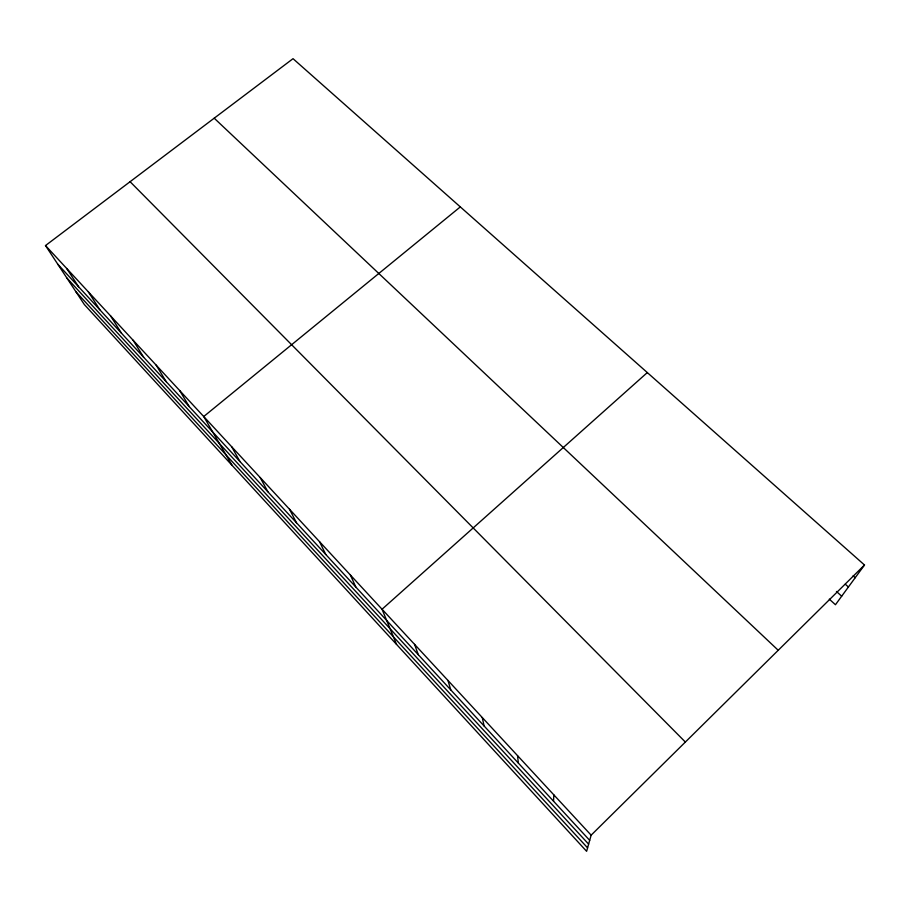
<?xml version="1.0" encoding="UTF-8"?>
<svg xmlns="http://www.w3.org/2000/svg" width="910" height="910" viewBox="0 0 910 910"><rect width="100%" height="100%" fill="white"/><g stroke="black" fill="none" stroke-linecap="round" stroke-linejoin="round"><path stroke-width="1.36" d="M553.53 801.187L553.826 794.851M864.5 565.008L591.136 835.175L586.62 851.316L84.346 304.543L45.5 245.563L293.031 58.684L864.5 565.008L835.448 604.729L829.306 599.144M647.306 372.577L382.052 609.234L396.533 644.394M460.312 206.9L203.726 416.53L232.084 465.374M853.136 575.837L855.218 577.702M845.276 584.197L848.404 587.007M836.449 591.466L841.682 596.198M214.203 118.198L778.221 650.275M130.084 181.704L685.366 742.048M45.5 245.563L591.136 835.175M57.785 264.23L589.691 840.351M66.885 278.039L588.622 844.139M75.905 291.735L587.587 847.87M66.726 268.495L78.613 286.775M88.384 291.905L99.838 309.775M110.497 315.793L121.508 333.242M133.065 340.192L143.609 357.186M156.122 365.092L166.177 381.631M179.668 390.538L189.212 406.577M231.595 446.662L239.967 461.552M260.18 477.534L267.881 491.775M289.482 509.202L296.467 522.75M319.546 541.689L325.78 554.509M350.384 575.018L355.844 587.064M414.562 644.36L418.304 654.722M447.959 680.452L450.768 689.882M482.266 717.535L484.109 725.987M517.551 755.653L518.347 763.081"/></g></svg>
